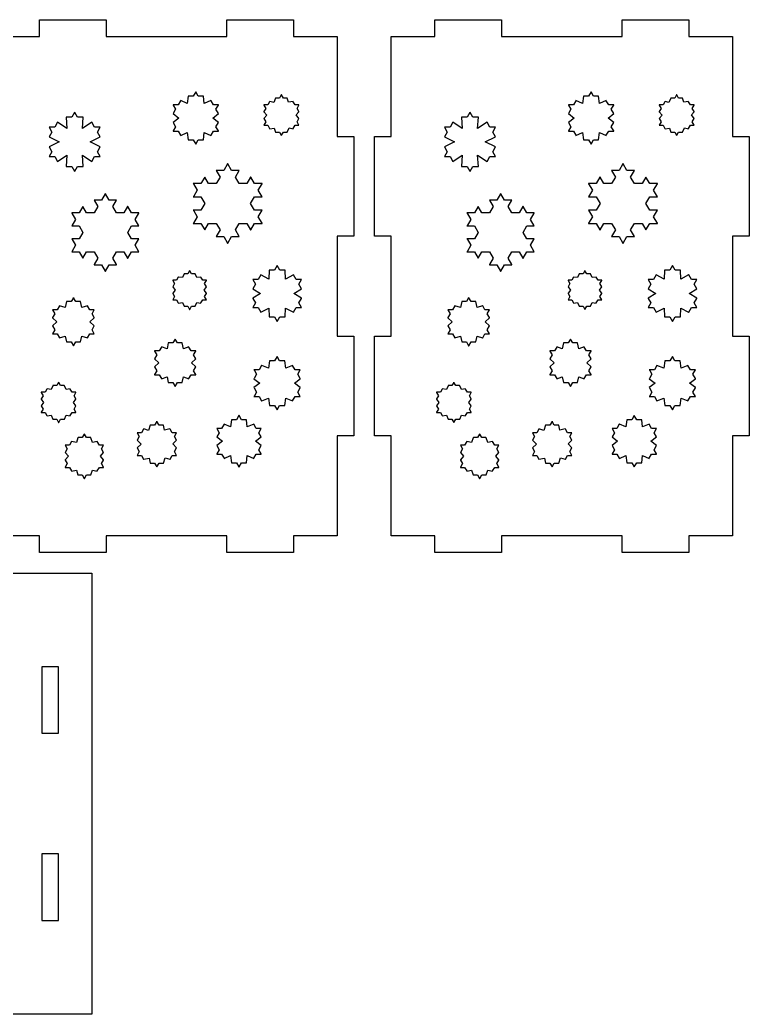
# Model space of a CAD drawing. Header units: millimetres. Extents: x 0 to 375, y -239 to 0.
# Drawn here: x 199.8 to 375, y -239 to 0 of the extents above; entities that cross this region are included whole.
import ezdxf

# ---------------------------------------------------------------- set-up
doc = ezdxf.new("R2010")
doc.units = ezdxf.units.MM
doc.layers.add('CUT', color=1, linetype='Continuous')

msp = doc.modelspace()

# ---------------------------------------------------------------- linework, layer by layer
at = {"layer": 'CUT'}
msp.add_lwpolyline([(194, -4), (204.5, -4), (204.5, 0), (220.5, 0), (220.5, -4), (249.5, -4), (249.5, 0), (265.5, 0), (265.5, -4), (276, -4), (276, -28), (280, -28), (280, -52), (276, -52), (276, -76), (280, -76), (280, -100), (276, -100), (276, -124), (265.5, -124), (265.5, -128), (265.5, -128), (249.5, -128), (249.5, -124), (220.5, -124), (220.5, -128), (204.5, -128), (204.5, -124), (194, -124)], dxfattribs=at)
for points in [[(360.5, -128), (344.5, -128), (344.5, -124), (315.5, -124), (315.5, -128), (299.5, -128), (299.5, -124), (289, -124), (289, -100), (285, -100), (285, -76), (289, -76), (289, -52), (285, -52), (285, -28), (289, -28), (289, -4), (299.5, -4), (299.5, 0), (315.5, 0), (315.5, -4), (344.5, -4), (344.5, 0), (360.5, 0), (360.5, -4), (371, -4), (371, -28), (375, -28), (375, -52), (371, -52), (371, -76), (375, -76), (375, -100), (371, -100), (371, -124), (360.5, -124), (360.5, -128)], [(236.59, -22.51), (236.57, -22.54), (237.96, -23.59), (236.57, -24.64), (236.59, -24.66), (237.18, -25.68), (236.59, -26.71), (236.58, -26.73), (236.61, -26.73), (237.78, -26.73), (238.37, -27.75), (238.39, -27.78), (239.99, -27.11), (240.21, -28.83), (240.24, -28.83), (241.42, -28.83), (242.01, -29.85), (242.03, -29.88), (242.04, -29.85), (242.63, -28.83), (243.81, -28.83), (243.84, -28.83), (244.06, -27.11), (245.66, -27.78), (245.68, -27.75), (246.27, -26.73), (247.45, -26.73), (247.48, -26.73), (247.46, -26.71), (246.87, -25.68), (247.46, -24.66), (247.48, -24.64), (246.09, -23.59), (247.48, -22.54), (247.46, -22.51), (246.87, -21.49), (247.46, -20.47), (247.48, -20.44), (247.45, -20.44), (246.27, -20.44), (245.68, -19.42), (245.66, -19.39), (244.06, -20.07), (243.84, -18.34), (243.81, -18.34), (242.63, -18.34), (242.04, -17.32), (242.03, -17.29), (242.01, -17.32), (241.42, -18.34), (240.24, -18.34), (240.21, -18.34), (239.99, -20.07), (238.39, -19.39), (238.37, -19.42), (237.78, -20.44), (236.61, -20.44), (236.58, -20.44), (236.59, -20.47), (237.18, -21.49), (236.59, -22.51)], [(258.4, -22.06), (258.38, -22.09), (259.1, -22.9), (258.38, -23.71), (258.4, -23.74), (258.85, -24.52), (258.4, -25.31), (258.38, -25.33), (258.41, -25.33), (259.32, -25.33), (259.77, -26.12), (259.79, -26.15), (260.88, -26.03), (261.2, -26.96), (261.23, -26.96), (262.13, -26.96), (262.58, -27.74), (262.6, -27.77), (262.62, -27.74), (263.07, -26.96), (263.97, -26.96), (264.01, -26.96), (264.46, -25.95), (265.41, -26.15), (265.43, -26.12), (265.88, -25.33), (266.79, -25.33), (266.82, -25.33), (266.8, -25.31), (266.35, -24.52), (266.8, -23.74), (266.82, -23.71), (266.17, -22.82), (266.82, -22.09), (266.8, -22.06), (266.35, -21.27), (266.8, -20.49), (266.82, -20.46), (266.79, -20.46), (265.88, -20.46), (265.43, -19.68), (265.41, -19.65), (264.32, -19.76), (264.01, -18.84), (263.97, -18.84), (263.07, -18.84), (262.62, -18.05), (262.6, -18.03), (262.58, -18.05), (262.13, -18.84), (261.23, -18.84), (261.2, -18.84), (260.74, -19.85), (259.79, -19.65), (259.77, -19.68), (259.32, -20.46), (258.41, -20.46), (258.38, -20.46), (258.4, -20.49), (258.85, -21.27), (258.4, -22.06)], [(331.59, -22.51), (331.57, -22.54), (332.96, -23.59), (331.57, -24.64), (331.59, -24.66), (332.18, -25.68), (331.59, -26.71), (331.58, -26.73), (331.61, -26.73), (332.78, -26.73), (333.37, -27.75), (333.39, -27.78), (334.99, -27.11), (335.21, -28.83), (335.24, -28.83), (336.42, -28.83), (337.01, -29.85), (337.03, -29.88), (337.04, -29.85), (337.63, -28.83), (338.81, -28.83), (338.84, -28.83), (339.06, -27.11), (340.66, -27.78), (340.68, -27.75), (341.27, -26.73), (342.45, -26.73), (342.48, -26.73), (342.46, -26.71), (341.87, -25.68), (342.46, -24.66), (342.48, -24.64), (341.09, -23.59), (342.48, -22.54), (342.46, -22.51), (341.87, -21.49), (342.46, -20.47), (342.48, -20.44), (342.45, -20.44), (341.27, -20.44), (340.68, -19.42), (340.66, -19.39), (339.06, -20.07), (338.84, -18.34), (338.81, -18.34), (337.63, -18.34), (337.04, -17.32), (337.03, -17.29), (337.01, -17.32), (336.42, -18.34), (335.24, -18.34), (335.21, -18.34), (334.99, -20.07), (333.39, -19.39), (333.37, -19.42), (332.78, -20.44), (331.61, -20.44), (331.58, -20.44), (331.59, -20.47), (332.18, -21.49), (331.59, -22.51)], [(353.4, -22.06), (353.38, -22.09), (354.1, -22.9), (353.38, -23.71), (353.4, -23.74), (353.85, -24.52), (353.4, -25.31), (353.38, -25.33), (353.41, -25.33), (354.32, -25.33), (354.77, -26.12), (354.79, -26.15), (355.88, -26.03), (356.2, -26.96), (356.23, -26.96), (357.13, -26.96), (357.58, -27.74), (357.6, -27.77), (357.62, -27.74), (358.07, -26.96), (358.97, -26.96), (359.01, -26.96), (359.46, -25.95), (360.41, -26.15), (360.43, -26.12), (360.88, -25.33), (361.79, -25.33), (361.82, -25.33), (361.8, -25.31), (361.35, -24.52), (361.8, -23.74), (361.82, -23.71), (361.17, -22.82), (361.82, -22.09), (361.8, -22.06), (361.35, -21.27), (361.8, -20.49), (361.82, -20.46), (361.79, -20.46), (360.88, -20.46), (360.43, -19.68), (360.41, -19.65), (359.32, -19.76), (359.01, -18.84), (358.97, -18.84), (358.07, -18.84), (357.62, -18.05), (357.6, -18.03), (357.58, -18.05), (357.13, -18.84), (356.23, -18.84), (356.2, -18.84), (355.74, -19.85), (354.79, -19.65), (354.77, -19.68), (354.32, -20.46), (353.41, -20.46), (353.38, -20.46), (353.4, -20.49), (353.85, -21.27), (353.4, -22.06)], [(206.77, -28.11), (206.76, -28.14), (209.22, -29.32), (206.76, -30.51), (206.77, -30.54), (207.44, -31.69), (206.77, -32.85), (206.76, -32.87), (206.79, -32.88), (208.13, -32.88), (208.79, -34.03), (208.81, -34.06), (211.07, -32.52), (210.86, -35.24), (210.89, -35.24), (212.23, -35.24), (212.89, -36.4), (212.91, -36.43), (212.93, -36.4), (213.59, -35.24), (214.93, -35.24), (214.96, -35.24), (214.76, -32.52), (217.01, -34.06), (217.03, -34.03), (217.7, -32.88), (219.03, -32.88), (219.06, -32.87), (219.05, -32.85), (218.38, -31.69), (219.05, -30.54), (219.06, -30.51), (216.6, -29.32), (219.06, -28.14), (219.05, -28.11), (218.38, -26.96), (219.05, -25.8), (219.06, -25.77), (219.03, -25.77), (217.7, -25.77), (217.03, -24.62), (217.01, -24.59), (214.76, -26.13), (214.96, -23.4), (214.93, -23.4), (213.59, -23.4), (212.93, -22.25), (212.91, -22.22), (212.89, -22.25), (212.23, -23.4), (210.89, -23.4), (210.86, -23.4), (211.07, -26.13), (208.81, -24.59), (208.79, -24.62), (208.13, -25.77), (206.79, -25.77), (206.76, -25.77), (206.77, -25.8), (207.44, -26.96), (206.77, -28.11)], [(301.77, -28.11), (301.76, -28.14), (304.22, -29.32), (301.76, -30.51), (301.77, -30.54), (302.44, -31.69), (301.77, -32.85), (301.76, -32.87), (301.79, -32.88), (303.13, -32.88), (303.79, -34.03), (303.81, -34.06), (306.07, -32.52), (305.86, -35.24), (305.89, -35.24), (307.23, -35.24), (307.89, -36.4), (307.91, -36.43), (307.93, -36.4), (308.59, -35.24), (309.93, -35.24), (309.96, -35.24), (309.76, -32.52), (312.01, -34.06), (312.03, -34.03), (312.7, -32.88), (314.03, -32.88), (314.06, -32.87), (314.05, -32.85), (313.38, -31.69), (314.05, -30.54), (314.06, -30.51), (311.6, -29.32), (314.06, -28.14), (314.05, -28.11), (313.38, -26.96), (314.05, -25.8), (314.06, -25.77), (314.03, -25.77), (312.7, -25.77), (312.03, -24.62), (312.01, -24.59), (309.76, -26.13), (309.96, -23.4), (309.93, -23.4), (308.59, -23.4), (307.93, -22.25), (307.91, -22.22), (307.89, -22.25), (307.23, -23.4), (305.89, -23.4), (305.86, -23.4), (306.07, -26.13), (303.81, -24.59), (303.79, -24.62), (303.13, -25.77), (301.79, -25.77), (301.76, -25.77), (301.77, -25.8), (302.44, -26.96), (301.77, -28.11)], [(244.18, -44.14), (243.26, -45.73), (241.46, -45.73), (241.43, -45.73), (241.44, -45.76), (242.34, -47.32), (241.44, -48.88), (241.43, -48.91), (241.46, -48.91), (243.26, -48.91), (244.16, -50.48), (244.18, -50.5), (244.2, -50.48), (245.1, -48.91), (246.94, -48.91), (247.86, -50.5), (246.95, -52.07), (246.94, -52.09), (246.97, -52.1), (248.77, -52.1), (249.68, -53.66), (249.69, -53.68), (249.71, -53.66), (250.61, -52.1), (252.42, -52.1), (252.45, -52.09), (252.43, -52.07), (251.53, -50.5), (252.45, -48.91), (254.29, -48.91), (255.19, -50.48), (255.21, -50.5), (255.22, -50.48), (256.12, -48.91), (257.93, -48.91), (257.96, -48.91), (257.95, -48.88), (257.04, -47.32), (257.95, -45.76), (257.96, -45.73), (257.93, -45.73), (256.12, -45.73), (255.21, -44.14), (256.12, -42.55), (257.93, -42.55), (257.96, -42.55), (257.95, -42.52), (257.04, -40.96), (257.95, -39.39), (257.96, -39.37), (257.93, -39.36), (256.12, -39.36), (255.22, -37.8), (255.21, -37.78), (255.19, -37.8), (254.29, -39.36), (252.45, -39.36), (251.53, -37.77), (252.43, -36.21), (252.45, -36.18), (252.42, -36.18), (250.61, -36.18), (249.71, -34.62), (249.69, -34.59), (249.68, -34.62), (248.77, -36.18), (246.97, -36.18), (246.94, -36.18), (246.95, -36.21), (247.86, -37.77), (246.94, -39.36), (245.1, -39.36), (244.2, -37.8), (244.18, -37.78), (244.16, -37.8), (243.26, -39.36), (241.46, -39.36), (241.43, -39.37), (241.44, -39.39), (242.34, -40.96), (241.44, -42.52), (241.43, -42.55), (241.46, -42.55), (243.26, -42.55), (244.18, -44.14)], [(339.18, -44.14), (338.26, -45.73), (336.46, -45.73), (336.43, -45.73), (336.44, -45.76), (337.34, -47.32), (336.44, -48.88), (336.43, -48.91), (336.46, -48.91), (338.26, -48.91), (339.16, -50.48), (339.18, -50.5), (339.2, -50.48), (340.1, -48.91), (341.94, -48.91), (342.86, -50.5), (341.95, -52.07), (341.94, -52.09), (341.97, -52.1), (343.77, -52.1), (344.68, -53.66), (344.69, -53.68), (344.71, -53.66), (345.61, -52.1), (347.42, -52.1), (347.45, -52.09), (347.43, -52.07), (346.53, -50.5), (347.45, -48.91), (349.29, -48.91), (350.19, -50.48), (350.21, -50.5), (350.22, -50.48), (351.12, -48.91), (352.93, -48.91), (352.96, -48.91), (352.95, -48.88), (352.04, -47.32), (352.95, -45.76), (352.96, -45.73), (352.93, -45.73), (351.12, -45.73), (350.21, -44.14), (351.12, -42.55), (352.93, -42.55), (352.96, -42.55), (352.95, -42.52), (352.04, -40.96), (352.95, -39.39), (352.96, -39.37), (352.93, -39.36), (351.12, -39.36), (350.22, -37.8), (350.21, -37.78), (350.19, -37.8), (349.29, -39.36), (347.45, -39.36), (346.53, -37.77), (347.43, -36.21), (347.45, -36.18), (347.42, -36.18), (345.61, -36.18), (344.71, -34.62), (344.69, -34.59), (344.68, -34.62), (343.77, -36.18), (341.97, -36.18), (341.94, -36.18), (341.95, -36.21), (342.86, -37.77), (341.94, -39.36), (340.1, -39.36), (339.2, -37.8), (339.18, -37.78), (339.16, -37.8), (338.26, -39.36), (336.46, -39.36), (336.43, -39.37), (336.44, -39.39), (337.34, -40.96), (336.44, -42.52), (336.43, -42.55), (336.46, -42.55), (338.26, -42.55), (339.18, -44.14)], [(212.22, -52.67), (213.1, -54.19), (212.22, -55.72), (212.2, -55.75), (212.23, -55.75), (214, -55.75), (214.88, -57.28), (214.89, -57.3), (214.91, -57.28), (215.79, -55.75), (217.59, -55.75), (218.49, -57.3), (217.6, -58.83), (217.59, -58.86), (217.62, -58.86), (219.38, -58.86), (220.27, -60.39), (220.28, -60.41), (220.3, -60.39), (221.18, -58.86), (222.94, -58.86), (222.97, -58.86), (222.96, -58.83), (222.08, -57.3), (222.98, -55.75), (224.77, -55.75), (225.65, -57.28), (225.67, -57.3), (225.69, -57.28), (226.57, -55.75), (228.33, -55.75), (228.36, -55.75), (228.35, -55.72), (227.47, -54.19), (228.35, -52.67), (228.36, -52.64), (228.33, -52.64), (226.57, -52.64), (225.67, -51.08), (226.57, -49.53), (228.33, -49.53), (228.36, -49.52), (228.35, -49.5), (227.47, -47.97), (228.35, -46.44), (228.36, -46.42), (228.33, -46.42), (226.57, -46.42), (225.69, -44.89), (225.67, -44.86), (225.65, -44.89), (224.77, -46.42), (222.98, -46.42), (222.08, -44.86), (222.96, -43.33), (222.97, -43.31), (222.94, -43.3), (221.18, -43.3), (220.3, -41.78), (220.28, -41.75), (220.27, -41.78), (219.38, -43.3), (217.62, -43.3), (217.59, -43.31), (217.6, -43.33), (218.49, -44.86), (217.59, -46.42), (215.79, -46.42), (214.91, -44.89), (214.89, -44.86), (214.88, -44.89), (214, -46.42), (212.23, -46.42), (212.2, -46.42), (212.22, -46.44), (213.1, -47.97), (212.22, -49.5), (212.2, -49.52), (212.23, -49.53), (214, -49.53), (214.89, -51.08), (214, -52.64), (212.23, -52.64), (212.2, -52.64), (212.22, -52.67)], [(307.22, -52.67), (308.1, -54.19), (307.22, -55.72), (307.2, -55.75), (307.23, -55.75), (309, -55.75), (309.88, -57.28), (309.89, -57.3), (309.91, -57.28), (310.79, -55.75), (312.59, -55.75), (313.49, -57.3), (312.6, -58.83), (312.59, -58.86), (312.62, -58.86), (314.38, -58.86), (315.27, -60.39), (315.28, -60.41), (315.3, -60.39), (316.18, -58.86), (317.94, -58.86), (317.97, -58.86), (317.96, -58.83), (317.08, -57.3), (317.98, -55.75), (319.77, -55.75), (320.65, -57.28), (320.67, -57.3), (320.69, -57.28), (321.57, -55.75), (323.33, -55.75), (323.36, -55.75), (323.35, -55.72), (322.47, -54.19), (323.35, -52.67), (323.36, -52.64), (323.33, -52.64), (321.57, -52.64), (320.67, -51.08), (321.57, -49.53), (323.33, -49.53), (323.36, -49.52), (323.35, -49.5), (322.47, -47.97), (323.35, -46.44), (323.36, -46.42), (323.33, -46.42), (321.57, -46.42), (320.69, -44.89), (320.67, -44.86), (320.65, -44.89), (319.77, -46.42), (317.98, -46.42), (317.08, -44.86), (317.96, -43.33), (317.97, -43.31), (317.94, -43.3), (316.18, -43.3), (315.3, -41.78), (315.28, -41.75), (315.27, -41.78), (314.38, -43.3), (312.62, -43.3), (312.59, -43.31), (312.6, -43.33), (313.49, -44.86), (312.59, -46.42), (310.79, -46.42), (309.91, -44.89), (309.89, -44.86), (309.88, -44.89), (309, -46.42), (307.23, -46.42), (307.2, -46.42), (307.22, -46.44), (308.1, -47.97), (307.22, -49.5), (307.2, -49.52), (307.23, -49.53), (309, -49.53), (309.89, -51.08), (309, -52.64), (307.23, -52.64), (307.2, -52.64), (307.22, -52.67)], [(255.75, -64.64), (255.73, -64.66), (257.57, -65.79), (255.73, -66.92), (255.75, -66.94), (256.38, -68.04), (255.75, -69.14), (255.73, -69.16), (255.76, -69.17), (257.03, -69.17), (257.66, -70.26), (257.68, -70.29), (259.57, -69.26), (259.63, -71.41), (259.66, -71.42), (260.93, -71.42), (261.56, -72.51), (261.58, -72.54), (261.59, -72.51), (262.23, -71.42), (263.49, -71.42), (263.52, -71.41), (263.58, -69.26), (265.47, -70.29), (265.49, -70.26), (266.12, -69.17), (267.39, -69.17), (267.42, -69.16), (267.41, -69.14), (266.77, -68.04), (267.41, -66.94), (267.42, -66.92), (265.58, -65.79), (267.42, -64.66), (267.41, -64.64), (266.77, -63.54), (267.41, -62.44), (267.42, -62.42), (267.39, -62.41), (266.12, -62.41), (265.49, -61.32), (265.47, -61.29), (263.58, -62.32), (263.52, -60.17), (263.49, -60.16), (262.23, -60.16), (261.59, -59.07), (261.58, -59.04), (261.56, -59.07), (260.93, -60.16), (259.66, -60.16), (259.63, -60.17), (259.57, -62.32), (257.68, -61.29), (257.66, -61.32), (257.03, -62.41), (255.76, -62.41), (255.73, -62.42), (255.75, -62.44), (256.38, -63.54), (255.75, -64.64)], [(350.75, -64.64), (350.73, -64.66), (352.57, -65.79), (350.73, -66.92), (350.75, -66.94), (351.38, -68.04), (350.75, -69.14), (350.73, -69.16), (350.76, -69.17), (352.03, -69.17), (352.66, -70.26), (352.68, -70.29), (354.57, -69.26), (354.63, -71.41), (354.66, -71.42), (355.93, -71.42), (356.56, -72.51), (356.58, -72.54), (356.59, -72.51), (357.23, -71.42), (358.49, -71.42), (358.52, -71.41), (358.58, -69.26), (360.47, -70.29), (360.49, -70.26), (361.12, -69.17), (362.39, -69.17), (362.42, -69.16), (362.41, -69.14), (361.77, -68.04), (362.41, -66.94), (362.42, -66.92), (360.58, -65.79), (362.42, -64.66), (362.41, -64.64), (361.77, -63.54), (362.41, -62.44), (362.42, -62.42), (362.39, -62.41), (361.12, -62.41), (360.49, -61.32), (360.47, -61.29), (358.58, -62.32), (358.52, -60.17), (358.49, -60.16), (357.23, -60.16), (356.59, -59.07), (356.58, -59.04), (356.56, -59.07), (355.93, -60.16), (354.66, -60.16), (354.63, -60.17), (354.57, -62.32), (352.68, -61.29), (352.66, -61.32), (352.03, -62.41), (350.76, -62.41), (350.73, -62.42), (350.75, -62.44), (351.38, -63.54), (350.75, -64.64)], [(236.5, -64.14), (236.48, -64.16), (237.04, -64.95), (236.48, -65.73), (236.5, -65.75), (236.93, -66.51), (236.5, -67.26), (236.48, -67.29), (236.51, -67.29), (237.38, -67.29), (237.82, -68.04), (237.83, -68.07), (238.79, -67.97), (239.19, -68.85), (239.22, -68.85), (240.09, -68.85), (240.52, -69.61), (240.54, -69.63), (240.56, -69.61), (240.99, -68.85), (241.86, -68.85), (241.89, -68.85), (242.29, -67.97), (243.24, -68.07), (243.26, -68.04), (243.7, -67.29), (244.57, -67.29), (244.6, -67.29), (244.58, -67.26), (244.15, -66.51), (244.58, -65.75), (244.6, -65.73), (244.04, -64.95), (244.6, -64.16), (244.58, -64.14), (244.15, -63.38), (244.58, -62.63), (244.6, -62.6), (244.57, -62.6), (243.7, -62.6), (243.26, -61.85), (243.24, -61.82), (242.29, -61.92), (241.89, -61.04), (241.86, -61.04), (240.99, -61.04), (240.56, -60.29), (240.54, -60.26), (240.52, -60.29), (240.09, -61.04), (239.22, -61.04), (239.19, -61.04), (238.79, -61.92), (237.83, -61.82), (237.82, -61.85), (237.38, -62.6), (236.51, -62.6), (236.48, -62.6), (236.5, -62.63), (236.93, -63.38), (236.5, -64.14)], [(331.5, -64.14), (331.48, -64.16), (332.04, -64.95), (331.48, -65.73), (331.5, -65.75), (331.93, -66.51), (331.5, -67.26), (331.48, -67.29), (331.51, -67.29), (332.38, -67.29), (332.82, -68.04), (332.83, -68.07), (333.79, -67.97), (334.19, -68.85), (334.22, -68.85), (335.09, -68.85), (335.52, -69.61), (335.54, -69.63), (335.56, -69.61), (335.99, -68.85), (336.86, -68.85), (336.89, -68.85), (337.29, -67.97), (338.24, -68.07), (338.26, -68.04), (338.7, -67.29), (339.57, -67.29), (339.6, -67.29), (339.58, -67.26), (339.15, -66.51), (339.58, -65.75), (339.6, -65.73), (339.04, -64.95), (339.6, -64.16), (339.58, -64.14), (339.15, -63.38), (339.58, -62.63), (339.6, -62.6), (339.57, -62.6), (338.7, -62.6), (338.26, -61.85), (338.24, -61.82), (337.29, -61.92), (336.89, -61.04), (336.86, -61.04), (335.99, -61.04), (335.56, -60.29), (335.54, -60.26), (335.52, -60.29), (335.09, -61.04), (334.22, -61.04), (334.19, -61.04), (333.79, -61.92), (332.83, -61.82), (332.82, -61.85), (332.38, -62.6), (331.51, -62.6), (331.48, -62.6), (331.5, -62.63), (331.93, -63.38), (331.5, -64.14)], [(207.61, -71.57), (207.6, -71.6), (208.64, -72.57), (207.6, -73.53), (207.61, -73.56), (208.15, -74.5), (207.61, -75.44), (207.6, -75.46), (207.63, -75.46), (208.71, -75.46), (209.25, -76.4), (209.27, -76.43), (210.63, -76.01), (210.94, -77.4), (210.98, -77.4), (212.06, -77.4), (212.6, -78.34), (212.62, -78.36), (212.63, -78.34), (213.18, -77.4), (214.26, -77.4), (214.29, -77.4), (214.61, -76.01), (215.96, -76.43), (215.98, -76.4), (216.52, -75.46), (217.61, -75.46), (217.64, -75.46), (217.62, -75.44), (217.08, -74.5), (217.62, -73.56), (217.64, -73.53), (216.59, -72.57), (217.64, -71.6), (217.62, -71.57), (217.08, -70.63), (217.62, -69.69), (217.64, -69.67), (217.61, -69.67), (216.52, -69.67), (215.98, -68.73), (215.96, -68.7), (214.61, -69.12), (214.29, -67.73), (214.26, -67.73), (213.18, -67.73), (212.63, -66.79), (212.62, -66.77), (212.6, -66.79), (212.06, -67.73), (210.98, -67.73), (210.94, -67.73), (210.63, -69.12), (209.27, -68.7), (209.25, -68.73), (208.71, -69.67), (207.63, -69.67), (207.6, -69.67), (207.61, -69.69), (208.15, -70.63), (207.61, -71.57)], [(302.61, -71.57), (302.6, -71.6), (303.64, -72.57), (302.6, -73.53), (302.61, -73.56), (303.15, -74.5), (302.61, -75.44), (302.6, -75.46), (302.63, -75.46), (303.71, -75.46), (304.25, -76.4), (304.27, -76.43), (305.63, -76.01), (305.94, -77.4), (305.98, -77.4), (307.06, -77.4), (307.6, -78.34), (307.62, -78.36), (307.63, -78.34), (308.18, -77.4), (309.26, -77.4), (309.29, -77.4), (309.61, -76.01), (310.96, -76.43), (310.98, -76.4), (311.52, -75.46), (312.61, -75.46), (312.64, -75.46), (312.62, -75.44), (312.08, -74.5), (312.62, -73.56), (312.64, -73.53), (311.59, -72.57), (312.64, -71.6), (312.62, -71.57), (312.08, -70.63), (312.62, -69.69), (312.64, -69.67), (312.61, -69.67), (311.52, -69.67), (310.98, -68.73), (310.96, -68.7), (309.61, -69.12), (309.29, -67.73), (309.26, -67.73), (308.18, -67.73), (307.63, -66.79), (307.62, -66.77), (307.6, -66.79), (307.06, -67.73), (305.98, -67.73), (305.94, -67.73), (305.63, -69.12), (304.27, -68.7), (304.25, -68.73), (303.71, -69.67), (302.63, -69.67), (302.6, -69.67), (302.61, -69.69), (303.15, -70.63), (302.61, -71.57)], [(232.14, -81.46), (232.12, -81.48), (233.15, -82.44), (232.12, -83.39), (232.14, -83.42), (232.67, -84.34), (232.14, -85.27), (232.12, -85.3), (232.15, -85.3), (233.22, -85.3), (233.76, -86.22), (233.77, -86.25), (235.11, -85.84), (235.42, -87.2), (235.46, -87.2), (236.52, -87.2), (237.06, -88.13), (237.07, -88.15), (237.09, -88.13), (237.63, -87.2), (238.69, -87.2), (238.72, -87.2), (239.04, -85.84), (240.38, -86.25), (240.39, -86.22), (240.93, -85.3), (242, -85.3), (242.03, -85.3), (242.01, -85.27), (241.48, -84.34), (242.01, -83.42), (242.03, -83.39), (241, -82.44), (242.03, -81.48), (242.01, -81.46), (241.48, -80.53), (242.01, -79.6), (242.03, -79.58), (242, -79.58), (240.93, -79.58), (240.39, -78.65), (240.38, -78.62), (239.04, -79.04), (238.72, -77.67), (238.69, -77.67), (237.63, -77.67), (237.09, -76.74), (237.07, -76.72), (237.06, -76.74), (236.52, -77.67), (235.46, -77.67), (235.42, -77.67), (235.11, -79.04), (233.77, -78.62), (233.76, -78.65), (233.22, -79.58), (232.15, -79.58), (232.12, -79.58), (232.14, -79.6), (232.67, -80.53), (232.14, -81.46)], [(327.14, -81.46), (327.12, -81.48), (328.15, -82.44), (327.12, -83.39), (327.14, -83.42), (327.67, -84.34), (327.14, -85.27), (327.12, -85.3), (327.15, -85.3), (328.22, -85.3), (328.76, -86.22), (328.77, -86.25), (330.11, -85.84), (330.42, -87.2), (330.46, -87.2), (331.52, -87.2), (332.06, -88.13), (332.07, -88.15), (332.09, -88.13), (332.63, -87.2), (333.69, -87.2), (333.72, -87.2), (334.04, -85.84), (335.38, -86.25), (335.39, -86.22), (335.93, -85.3), (337, -85.3), (337.03, -85.3), (337.01, -85.27), (336.48, -84.34), (337.01, -83.42), (337.03, -83.39), (336, -82.44), (337.03, -81.48), (337.01, -81.46), (336.48, -80.53), (337.01, -79.6), (337.03, -79.58), (337, -79.58), (335.93, -79.58), (335.39, -78.65), (335.38, -78.62), (334.04, -79.04), (333.72, -77.67), (333.69, -77.67), (332.63, -77.67), (332.09, -76.74), (332.07, -76.72), (332.06, -76.74), (331.52, -77.67), (330.46, -77.67), (330.42, -77.67), (330.11, -79.04), (328.77, -78.62), (328.76, -78.65), (328.22, -79.58), (327.15, -79.58), (327.12, -79.58), (327.14, -79.6), (327.67, -80.53), (327.14, -81.46)], [(256.03, -86.23), (256.01, -86.26), (257.43, -87.33), (256.01, -88.4), (256.03, -88.42), (256.63, -89.47), (256.03, -90.51), (256.01, -90.53), (256.04, -90.53), (257.25, -90.53), (257.85, -91.58), (257.86, -91.6), (259.5, -90.91), (259.72, -92.67), (259.75, -92.67), (260.95, -92.67), (261.55, -93.71), (261.57, -93.74), (261.58, -93.71), (262.18, -92.67), (263.39, -92.67), (263.42, -92.67), (263.64, -90.91), (265.27, -91.6), (265.29, -91.58), (265.89, -90.53), (267.09, -90.53), (267.12, -90.53), (267.11, -90.51), (266.51, -89.47), (267.11, -88.42), (267.12, -88.4), (265.71, -87.33), (267.12, -86.26), (267.11, -86.23), (266.51, -85.19), (267.11, -84.15), (267.12, -84.12), (267.09, -84.12), (265.89, -84.12), (265.29, -83.08), (265.27, -83.05), (263.64, -83.74), (263.42, -81.98), (263.39, -81.98), (262.18, -81.98), (261.58, -80.94), (261.57, -80.91), (261.55, -80.94), (260.95, -81.98), (259.75, -81.98), (259.72, -81.98), (259.5, -83.74), (257.86, -83.05), (257.85, -83.08), (257.25, -84.12), (256.04, -84.12), (256.01, -84.12), (256.03, -84.15), (256.63, -85.19), (256.03, -86.23)], [(351.03, -86.23), (351.01, -86.26), (352.43, -87.33), (351.01, -88.4), (351.03, -88.42), (351.63, -89.47), (351.03, -90.51), (351.01, -90.53), (351.04, -90.53), (352.25, -90.53), (352.85, -91.58), (352.86, -91.6), (354.5, -90.91), (354.72, -92.67), (354.75, -92.67), (355.95, -92.67), (356.55, -93.71), (356.57, -93.74), (356.58, -93.71), (357.18, -92.67), (358.39, -92.67), (358.42, -92.67), (358.64, -90.91), (360.27, -91.6), (360.29, -91.58), (360.89, -90.53), (362.09, -90.53), (362.12, -90.53), (362.11, -90.51), (361.51, -89.47), (362.11, -88.42), (362.12, -88.4), (360.71, -87.33), (362.12, -86.26), (362.11, -86.23), (361.51, -85.19), (362.11, -84.15), (362.12, -84.12), (362.09, -84.12), (360.89, -84.12), (360.29, -83.08), (360.27, -83.05), (358.64, -83.74), (358.42, -81.98), (358.39, -81.98), (357.18, -81.98), (356.58, -80.94), (356.57, -80.91), (356.55, -80.94), (355.95, -81.98), (354.75, -81.98), (354.72, -81.98), (354.5, -83.74), (352.86, -83.05), (352.85, -83.08), (352.25, -84.12), (351.04, -84.12), (351.01, -84.12), (351.03, -84.15), (351.63, -85.19), (351.03, -86.23)], [(204.89, -91.11), (204.87, -91.14), (205.45, -91.95), (204.87, -92.75), (204.89, -92.78), (205.34, -93.56), (204.89, -94.33), (204.87, -94.36), (204.9, -94.36), (205.8, -94.36), (206.25, -95.14), (206.27, -95.16), (207.25, -95.06), (207.66, -95.97), (207.69, -95.97), (208.59, -95.97), (209.04, -96.75), (209.05, -96.77), (209.07, -96.75), (209.52, -95.97), (210.41, -95.97), (210.44, -95.97), (210.85, -95.06), (211.84, -95.16), (211.85, -95.14), (212.3, -94.36), (213.2, -94.36), (213.23, -94.36), (213.21, -94.33), (212.77, -93.56), (213.21, -92.78), (213.23, -92.75), (212.65, -91.95), (213.23, -91.14), (213.21, -91.11), (212.77, -90.34), (213.21, -89.56), (213.23, -89.54), (213.2, -89.53), (212.3, -89.53), (211.85, -88.76), (211.84, -88.73), (210.85, -88.83), (210.44, -87.93), (210.41, -87.92), (209.52, -87.92), (209.07, -87.15), (209.05, -87.12), (209.04, -87.15), (208.59, -87.92), (207.69, -87.92), (207.66, -87.93), (207.25, -88.83), (206.27, -88.73), (206.25, -88.76), (205.8, -89.53), (204.9, -89.53), (204.87, -89.54), (204.89, -89.56), (205.34, -90.34), (204.89, -91.11)], [(299.89, -91.11), (299.87, -91.14), (300.45, -91.95), (299.87, -92.75), (299.89, -92.78), (300.34, -93.56), (299.89, -94.33), (299.87, -94.36), (299.9, -94.36), (300.8, -94.36), (301.25, -95.14), (301.27, -95.16), (302.25, -95.06), (302.66, -95.97), (302.69, -95.97), (303.59, -95.97), (304.04, -96.75), (304.05, -96.77), (304.07, -96.75), (304.52, -95.97), (305.41, -95.97), (305.44, -95.97), (305.85, -95.06), (306.84, -95.16), (306.85, -95.14), (307.3, -94.36), (308.2, -94.36), (308.23, -94.36), (308.21, -94.33), (307.77, -93.56), (308.21, -92.78), (308.23, -92.75), (307.65, -91.95), (308.23, -91.14), (308.21, -91.11), (307.77, -90.34), (308.21, -89.56), (308.23, -89.54), (308.2, -89.53), (307.3, -89.53), (306.85, -88.76), (306.84, -88.73), (305.85, -88.83), (305.44, -87.93), (305.41, -87.92), (304.52, -87.92), (304.07, -87.15), (304.05, -87.12), (304.04, -87.15), (303.59, -87.92), (302.69, -87.92), (302.66, -87.93), (302.25, -88.83), (301.27, -88.73), (301.25, -88.76), (300.8, -89.53), (299.9, -89.53), (299.87, -89.54), (299.89, -89.56), (300.34, -90.34), (299.89, -91.11)], [(247.05, -100.26), (248.41, -101.29), (247.05, -102.32), (247.06, -102.35), (247.64, -103.35), (247.06, -104.35), (247.05, -104.38), (247.08, -104.38), (248.23, -104.38), (248.81, -105.38), (248.83, -105.41), (250.4, -104.75), (250.61, -106.44), (250.64, -106.44), (251.8, -106.44), (252.38, -107.44), (252.39, -107.47), (252.41, -107.44), (252.99, -106.44), (254.14, -106.44), (254.18, -106.44), (254.39, -104.75), (255.96, -105.41), (255.98, -105.38), (256.56, -104.38), (257.71, -104.38), (257.74, -104.38), (257.73, -104.35), (257.15, -103.35), (257.73, -102.35), (257.74, -102.32), (256.38, -101.29), (257.74, -100.26), (257.73, -100.23), (257.15, -99.23), (257.73, -98.23), (257.74, -98.2), (257.71, -98.2), (256.56, -98.2), (255.98, -97.2), (255.96, -97.18), (254.39, -97.84), (254.18, -96.14), (254.14, -96.14), (252.99, -96.14), (252.41, -95.14), (252.39, -95.12), (252.38, -95.14), (251.8, -96.14), (250.64, -96.14), (250.61, -96.14), (250.4, -97.84), (248.83, -97.18), (248.81, -97.2), (248.23, -98.2), (247.08, -98.2), (247.05, -98.2), (247.06, -98.23), (247.64, -99.23), (247.06, -100.23), (247.05, -100.26)], [(342.05, -100.26), (343.41, -101.29), (342.05, -102.32), (342.06, -102.35), (342.64, -103.35), (342.06, -104.35), (342.05, -104.38), (342.08, -104.38), (343.23, -104.38), (343.81, -105.38), (343.83, -105.41), (345.4, -104.75), (345.61, -106.44), (345.64, -106.44), (346.8, -106.44), (347.38, -107.44), (347.39, -107.47), (347.41, -107.44), (347.99, -106.44), (349.14, -106.44), (349.18, -106.44), (349.39, -104.75), (350.96, -105.41), (350.98, -105.38), (351.56, -104.38), (352.71, -104.38), (352.74, -104.38), (352.73, -104.35), (352.15, -103.35), (352.73, -102.35), (352.74, -102.32), (351.38, -101.29), (352.74, -100.26), (352.73, -100.23), (352.15, -99.23), (352.73, -98.23), (352.74, -98.2), (352.71, -98.2), (351.56, -98.2), (350.98, -97.2), (350.96, -97.18), (349.39, -97.84), (349.18, -96.14), (349.14, -96.14), (347.99, -96.14), (347.41, -95.14), (347.39, -95.12), (347.38, -95.14), (346.8, -96.14), (345.64, -96.14), (345.61, -96.14), (345.4, -97.84), (343.83, -97.18), (343.81, -97.2), (343.23, -98.2), (342.08, -98.2), (342.05, -98.2), (342.06, -98.23), (342.64, -99.23), (342.06, -100.23), (342.05, -100.26)], [(227.94, -101.03), (227.92, -101.06), (228.91, -101.97), (227.92, -102.88), (227.94, -102.91), (228.45, -103.79), (227.94, -104.68), (227.92, -104.7), (227.95, -104.71), (228.97, -104.71), (229.48, -105.59), (229.5, -105.62), (230.81, -105.34), (231.08, -106.53), (231.11, -106.53), (232.14, -106.53), (232.65, -107.42), (232.66, -107.44), (232.68, -107.42), (233.19, -106.53), (234.21, -106.53), (234.24, -106.53), (234.66, -105.26), (235.82, -105.62), (235.84, -105.59), (236.35, -104.71), (237.37, -104.71), (237.4, -104.7), (237.39, -104.68), (236.88, -103.79), (237.39, -102.91), (237.4, -102.88), (236.51, -101.88), (237.4, -101.06), (237.39, -101.03), (236.88, -100.14), (237.39, -99.26), (237.4, -99.23), (237.37, -99.23), (236.35, -99.23), (235.84, -98.35), (235.82, -98.32), (234.51, -98.59), (234.24, -97.41), (234.21, -97.4), (233.19, -97.4), (232.68, -96.52), (232.66, -96.49), (232.65, -96.52), (232.14, -97.4), (231.11, -97.4), (231.08, -97.41), (230.66, -98.68), (229.5, -98.32), (229.48, -98.35), (228.97, -99.23), (227.95, -99.23), (227.92, -99.23), (227.94, -99.26), (228.45, -100.14), (227.94, -101.03)], [(322.94, -101.03), (322.92, -101.06), (323.91, -101.97), (322.92, -102.88), (322.94, -102.91), (323.45, -103.79), (322.94, -104.68), (322.92, -104.7), (322.95, -104.71), (323.97, -104.71), (324.48, -105.59), (324.5, -105.62), (325.81, -105.34), (326.08, -106.53), (326.11, -106.53), (327.14, -106.53), (327.65, -107.42), (327.66, -107.44), (327.68, -107.42), (328.19, -106.53), (329.21, -106.53), (329.24, -106.53), (329.66, -105.26), (330.82, -105.62), (330.84, -105.59), (331.35, -104.71), (332.37, -104.71), (332.4, -104.7), (332.39, -104.68), (331.88, -103.79), (332.39, -102.91), (332.4, -102.88), (331.51, -101.88), (332.4, -101.06), (332.39, -101.03), (331.88, -100.14), (332.39, -99.26), (332.4, -99.23), (332.37, -99.23), (331.35, -99.23), (330.84, -98.35), (330.82, -98.32), (329.51, -98.59), (329.24, -97.41), (329.21, -97.4), (328.19, -97.4), (327.68, -96.52), (327.66, -96.49), (327.65, -96.52), (327.14, -97.4), (326.11, -97.4), (326.08, -97.41), (325.66, -98.68), (324.5, -98.32), (324.48, -98.35), (323.97, -99.23), (322.95, -99.23), (322.92, -99.23), (322.94, -99.26), (323.45, -100.14), (322.94, -101.03)], [(210.61, -104), (211.4, -104.89), (210.61, -105.78), (210.62, -105.81), (211.12, -106.67), (210.62, -107.54), (210.61, -107.57), (210.64, -107.57), (211.64, -107.57), (212.14, -108.43), (212.16, -108.46), (213.32, -108.22), (213.7, -109.35), (213.73, -109.35), (214.73, -109.35), (215.23, -110.22), (215.25, -110.24), (215.26, -110.22), (215.76, -109.35), (216.76, -109.35), (216.79, -109.35), (217.17, -108.22), (218.34, -108.46), (218.36, -108.43), (218.86, -107.57), (219.85, -107.57), (219.88, -107.57), (219.87, -107.54), (219.37, -106.67), (219.87, -105.81), (219.88, -105.78), (219.1, -104.89), (219.88, -104), (219.87, -103.97), (219.37, -103.1), (219.87, -102.24), (219.88, -102.21), (219.85, -102.21), (218.86, -102.21), (218.36, -101.35), (218.34, -101.32), (217.17, -101.56), (216.79, -100.43), (216.76, -100.42), (215.76, -100.42), (215.26, -99.56), (215.25, -99.53), (215.23, -99.56), (214.73, -100.42), (213.73, -100.42), (213.7, -100.43), (213.32, -101.56), (212.16, -101.32), (212.14, -101.35), (211.64, -102.21), (210.64, -102.21), (210.61, -102.21), (210.62, -102.24), (211.12, -103.1), (210.62, -103.97), (210.61, -104)], [(305.61, -104), (306.4, -104.89), (305.61, -105.78), (305.62, -105.81), (306.12, -106.67), (305.62, -107.54), (305.61, -107.57), (305.64, -107.57), (306.64, -107.57), (307.14, -108.43), (307.16, -108.46), (308.32, -108.22), (308.7, -109.35), (308.73, -109.35), (309.73, -109.35), (310.23, -110.22), (310.25, -110.24), (310.26, -110.22), (310.76, -109.35), (311.76, -109.35), (311.79, -109.35), (312.17, -108.22), (313.34, -108.46), (313.36, -108.43), (313.86, -107.57), (314.85, -107.57), (314.88, -107.57), (314.87, -107.54), (314.37, -106.67), (314.87, -105.81), (314.88, -105.78), (314.1, -104.89), (314.88, -104), (314.87, -103.97), (314.37, -103.1), (314.87, -102.24), (314.88, -102.21), (314.85, -102.21), (313.86, -102.21), (313.36, -101.35), (313.34, -101.32), (312.17, -101.56), (311.79, -100.43), (311.76, -100.42), (310.76, -100.42), (310.26, -99.56), (310.25, -99.53), (310.23, -99.56), (309.73, -100.42), (308.73, -100.42), (308.7, -100.43), (308.32, -101.56), (307.16, -101.32), (307.14, -101.35), (306.64, -102.21), (305.64, -102.21), (305.61, -102.21), (305.62, -102.24), (306.12, -103.1), (305.62, -103.97), (305.61, -104)], [(111, -133), (217, -133), (217, -239), (111, -239), (111, -133)], [(205, -155.5), (205, -171.5), (209, -171.5), (209, -155.5), (205, -155.5)], [(205, -200.5), (205, -216.5), (209, -216.5), (209, -200.5), (205, -200.5)]]:
    msp.add_lwpolyline(points, close=True, dxfattribs=at)

doc.saveas('drawing.dxf')
